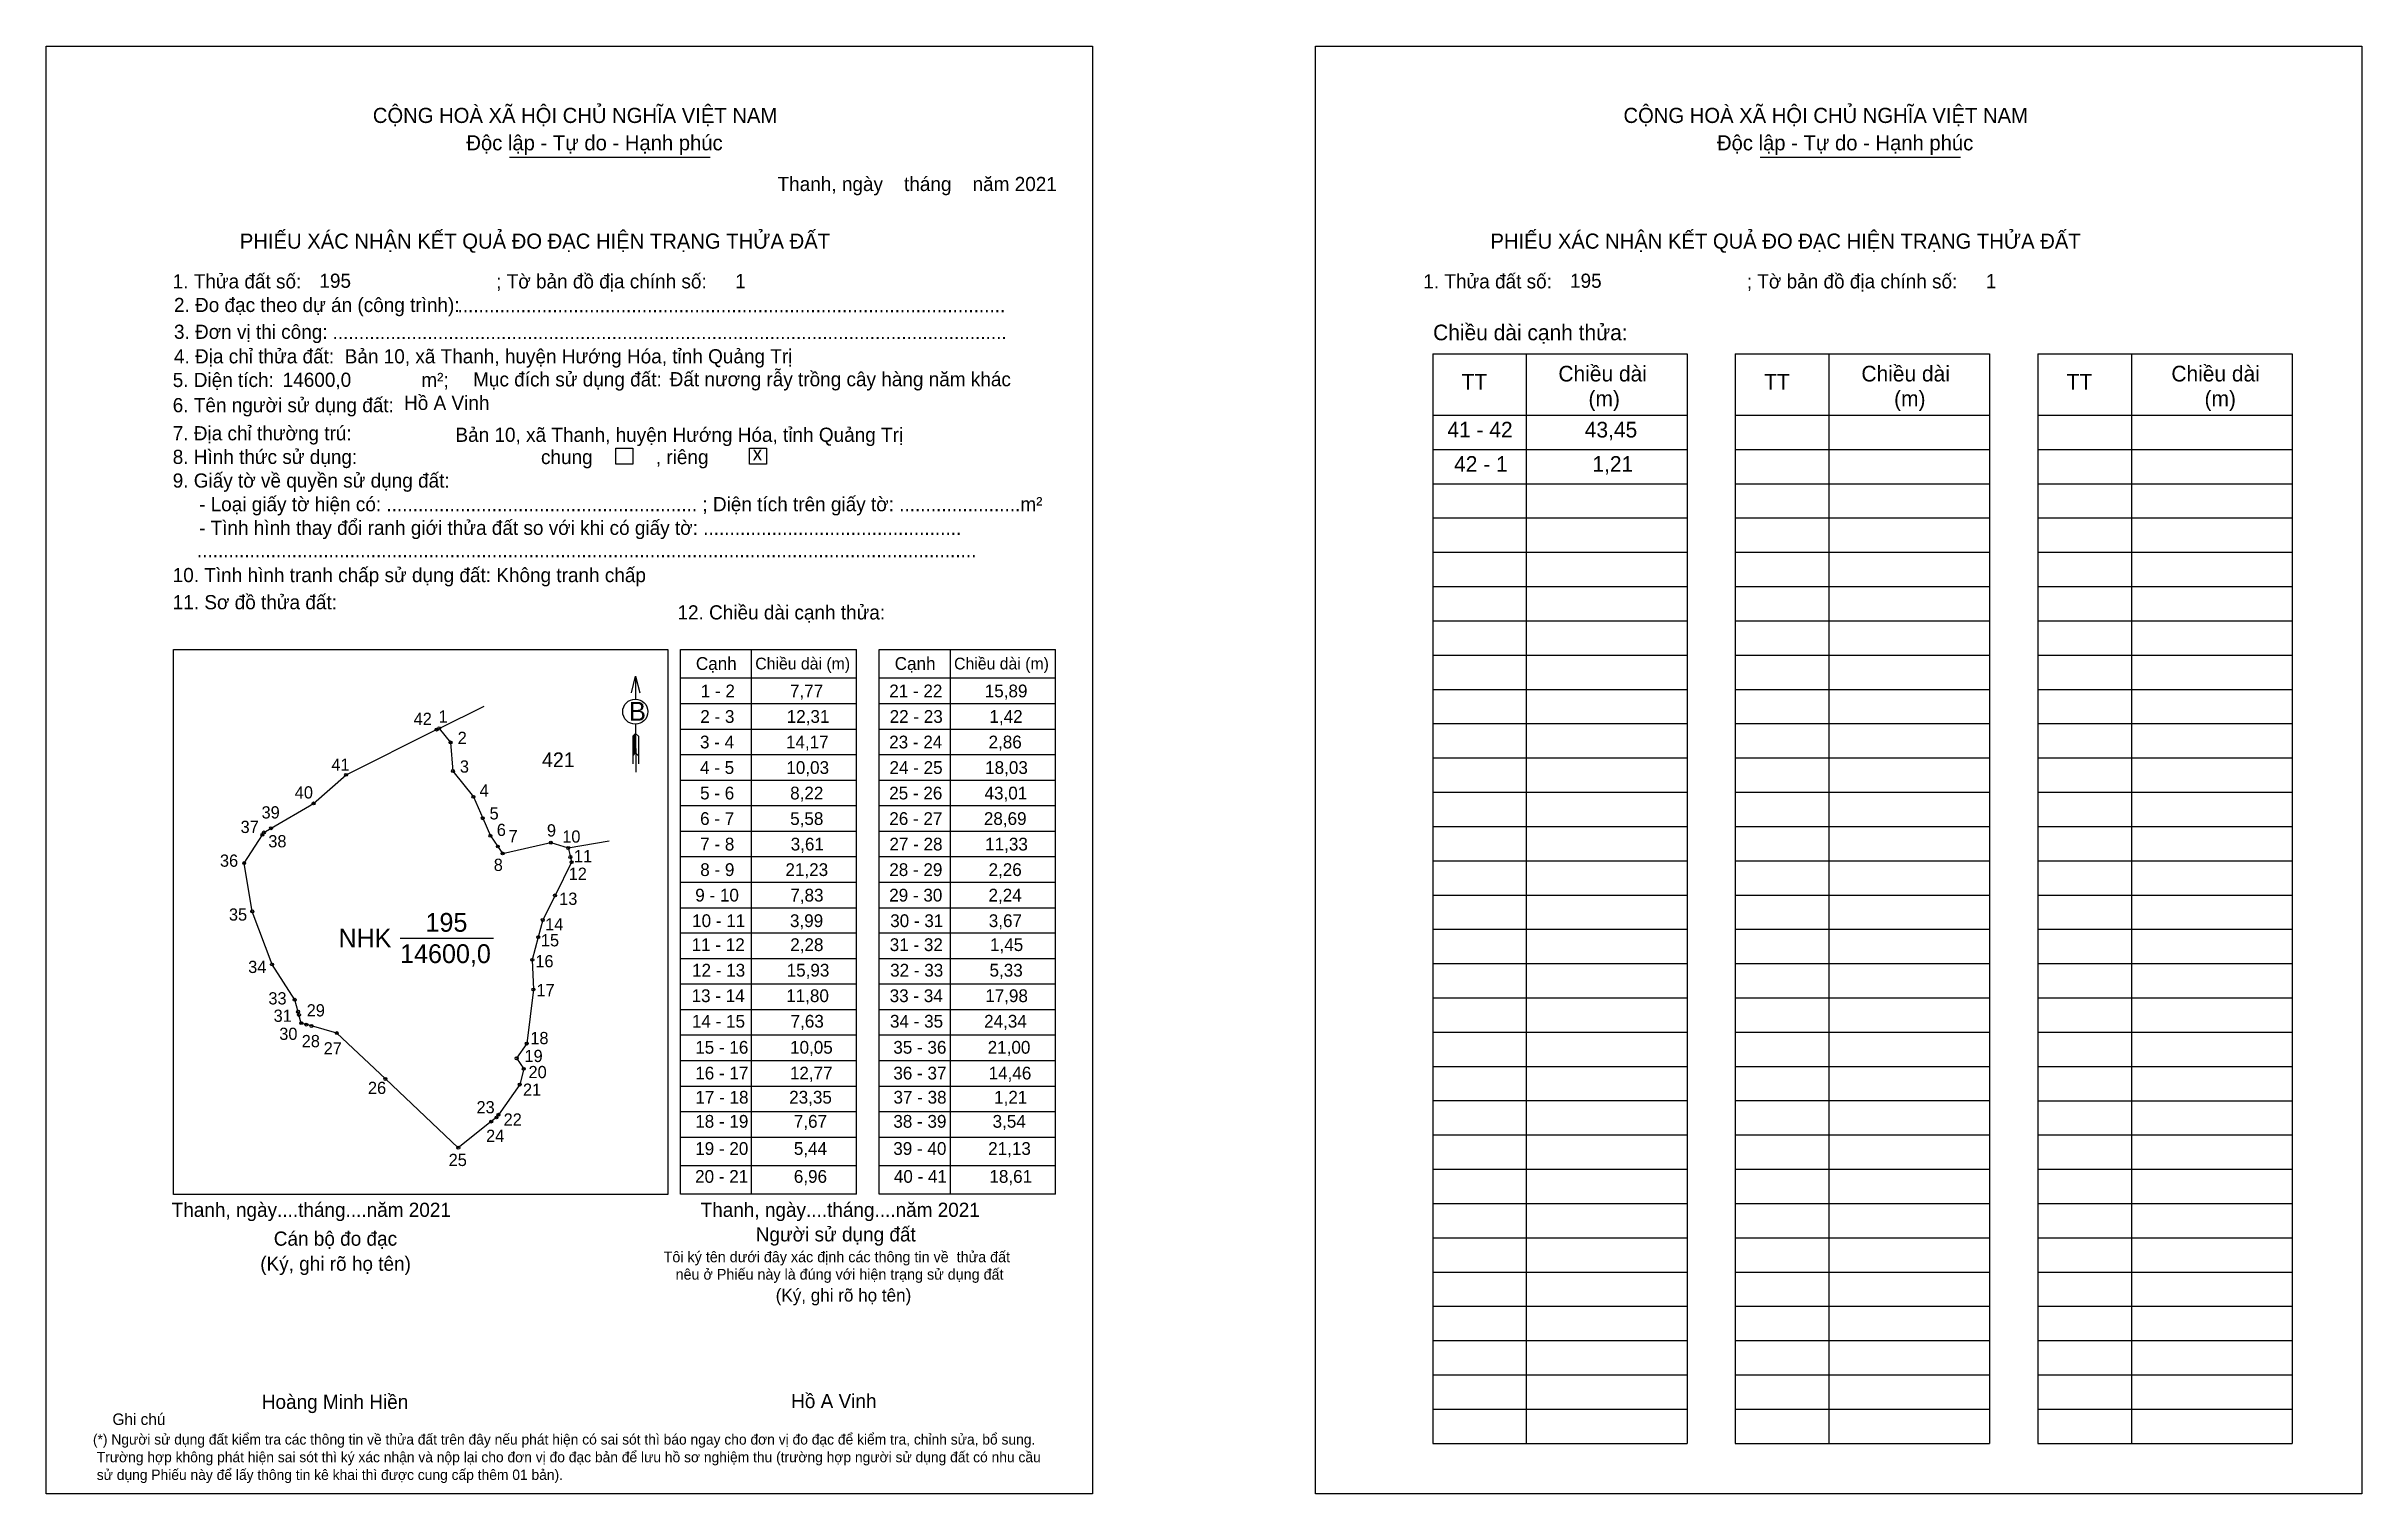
# Model space of a CAD drawing. Extents: x 545970 to 546964, y 1825604 to 1826225.
import ezdxf

# ---------------------------------------------------------------- set-up
doc = ezdxf.new("R2010")
doc.units = 0
for name, color, linetype in [('CanhThua', 7, 'Continuous'), ('kqddKhungInTrang1', 7, 'Continuous'), ('kqddKhungInTrang2', 7, 'Continuous'), ('kqddNoiDung', 7, 'Continuous'), ('kqddTemplate', 7, 'Continuous'), ('MocDinhThua', 7, 'Continuous'), ('NhanDiaChinhThua', 7, 'Continuous'), ('NhanTuCan', 7, 'Continuous'), ('RauThua', 7, 'Continuous'), ('SoHieuDinhThua', 7, 'Continuous')]:
    doc.layers.add(name, color=color, linetype=linetype)

msp = doc.modelspace()

# ---------------------------------------------------------------- linework, layer by layer
at = {"layer": 'CanhThua'}
for p, q in [((546098.41, 1825912.41), (546137.28, 1825931.82)), ((546137.28, 1825931.82), (546138.37, 1825932.36)), ((546138.37, 1825932.36), (546143.27, 1825926.32)), ((546143.27, 1825926.32), (546144.24, 1825914.05)), ((546084.43, 1825900.13), (546098.41, 1825912.41)), ((546144.24, 1825914.05), (546153.07, 1825902.97)), ((546066.18, 1825889.49), (546084.43, 1825900.13)), ((546153.07, 1825902.97), (546157.08, 1825893.78)), ((546063.12, 1825887.71), (546066.18, 1825889.49)), ((546157.08, 1825893.78), (546160.37, 1825886.24)), ((546054.64, 1825874.53), (546062.46, 1825886.69)), ((546062.46, 1825886.69), (546063.12, 1825887.71)), ((546160.37, 1825886.24), (546163.53, 1825881.64)), ((546163.53, 1825881.64), (546165.58, 1825878.66)), ((546165.58, 1825878.66), (546186.29, 1825883.31)), ((546186.29, 1825883.31), (546193.78, 1825881.02)), ((546193.78, 1825881.02), (546194.69, 1825877.14)), ((546058.1, 1825853.81), (546054.64, 1825874.53)), ((546195.21, 1825874.92), (546188.09, 1825860.67)), ((546194.69, 1825877.14), (546195.21, 1825874.92)), ((546188.09, 1825860.67), (546182.82, 1825850.11)), ((546066.59, 1825831), (546058.1, 1825853.81)), ((546182.82, 1825850.11), (546180.89, 1825842.73)), ((546180.89, 1825842.73), (546178.34, 1825833.01)), ((546076.32, 1825815.88), (546066.59, 1825831)), ((546178.34, 1825833.01), (546178.81, 1825820.25)), ((546178.81, 1825820.25), (546175.94, 1825797.07)), ((546077.77, 1825810.75), (546076.32, 1825815.88)), ((546078.17, 1825809.36), (546077.77, 1825810.75)), ((546079.16, 1825805.83), (546078.17, 1825809.36)), ((546081.32, 1825805.22), (546079.16, 1825805.83)), ((546083.51, 1825804.61), (546081.32, 1825805.22)), ((546094.41, 1825801.55), (546083.51, 1825804.61)), ((546115.29, 1825781.87), (546094.41, 1825801.55)), ((546175.94, 1825797.07), (546171.62, 1825790.74)), ((546171.62, 1825790.74), (546174.66, 1825786.23)), ((546146.58, 1825752.38), (546115.29, 1825781.87)), ((546172.97, 1825779.48), (546163.79, 1825766.5)), ((546174.66, 1825786.23), (546172.97, 1825779.48)), ((546160.73, 1825763.57), (546146.58, 1825752.38)), ((546162.97, 1825765.34), (546160.73, 1825763.57)), ((546163.79, 1825766.5), (546162.97, 1825765.34))]:
    msp.add_line(p, q, dxfattribs=at)
at = {"layer": 'kqddKhungInTrang1'}
msp.add_lwpolyline([(545969.69, 1826225.08), (546418.81, 1826225.08), (546418.81, 1825603.89), (545969.69, 1825603.89)], close=True, dxfattribs=at)
at = {"layer": 'kqddKhungInTrang2'}
msp.add_lwpolyline([(546514.62, 1826225.08), (546963.74, 1826225.08), (546963.74, 1825603.89), (546514.62, 1825603.89)], close=True, dxfattribs=at)
at = {"layer": 'kqddTemplate'}
for p, q in [((546168.62, 1826177.53), (546254.64, 1826177.53)), ((546705.54, 1826177.53), (546791.56, 1826177.53)), ((546564.9, 1826093.1), (546674.1, 1826093.1)), ((546564.9, 1826093.1), (546564.9, 1825625.46)), ((546605.08, 1826093.1), (546605.08, 1825625.46)), ((546674.1, 1826093.1), (546674.1, 1825625.46)), ((546694.79, 1826093.1), (546694.79, 1825625.46)), ((546694.79, 1826093.1), (546803.99, 1826093.1)), ((546734.98, 1826093.1), (546734.98, 1825625.46)), ((546803.99, 1826093.1), (546803.99, 1825625.46)), ((546824.69, 1826093.1), (546824.69, 1825625.46)), ((546824.69, 1826093.1), (546933.89, 1826093.1)), ((546864.87, 1826093.1), (546864.87, 1825625.46)), ((546933.89, 1826093.1), (546933.89, 1825625.46)), ((546564.9, 1826066.78), (546674.1, 1826066.78)), ((546694.79, 1826066.78), (546803.99, 1826066.78)), ((546824.69, 1826066.78), (546933.89, 1826066.78)), ((546564.9, 1826052.07), (546674.1, 1826052.07)), ((546694.79, 1826052.07), (546803.99, 1826052.07)), ((546824.69, 1826052.07), (546933.89, 1826052.07)), ((546564.9, 1826037.36), (546674.1, 1826037.36)), ((546694.79, 1826037.36), (546803.99, 1826037.36)), ((546824.69, 1826037.36), (546933.89, 1826037.36)), ((546564.9, 1826022.65), (546674.1, 1826022.65)), ((546694.79, 1826022.65), (546803.99, 1826022.65)), ((546824.69, 1826022.65), (546933.89, 1826022.65)), ((546564.9, 1826007.94), (546674.1, 1826007.94)), ((546694.79, 1826007.94), (546803.99, 1826007.94)), ((546824.69, 1826007.94), (546933.89, 1826007.94)), ((546564.9, 1825993.23), (546674.1, 1825993.23)), ((546694.79, 1825993.23), (546803.99, 1825993.23)), ((546824.69, 1825993.23), (546933.89, 1825993.23)), ((546564.9, 1825978.52), (546674.1, 1825978.52)), ((546694.79, 1825978.52), (546803.99, 1825978.52)), ((546824.69, 1825978.52), (546933.89, 1825978.52)), ((546241.93, 1825966.21), (546317.59, 1825966.21)), ((546241.93, 1825732.45), (546241.93, 1825966.21)), ((546272.36, 1825966.21), (546272.36, 1825732.45)), ((546317.59, 1825732.45), (546317.59, 1825966.21)), ((546327.28, 1825966.21), (546402.94, 1825966.21)), ((546327.28, 1825732.45), (546327.28, 1825966.21)), ((546357.71, 1825966.21), (546357.71, 1825732.45)), ((546402.94, 1825732.45), (546402.94, 1825966.21)), ((546564.9, 1825963.81), (546674.1, 1825963.81)), ((546694.79, 1825963.81), (546803.99, 1825963.81)), ((546824.69, 1825963.81), (546933.89, 1825963.81)), ((546222.66, 1825954.72), (546222.68, 1825944.91)), ((546241.93, 1825953.98), (546317.59, 1825953.98)), ((546327.28, 1825953.98), (546402.94, 1825953.98)), ((546564.9, 1825949.1), (546674.1, 1825949.1)), ((546694.79, 1825949.1), (546803.99, 1825949.1)), ((546824.69, 1825949.09), (546933.89, 1825949.09)), ((546241.93, 1825943.02), (546317.59, 1825943.02)), ((546327.28, 1825943.02), (546402.94, 1825943.02)), ((546222.7, 1825930.17), (546221.44, 1825928.97)), ((546222.7, 1825929.61), (546221.44, 1825928.41)), ((546222.7, 1825929.05), (546221.44, 1825927.85)), ((546221.44, 1825928.97), (546221.44, 1825917.13)), ((546222.7, 1825928.49), (546221.44, 1825927.29)), ((546222.69, 1825934.13), (546222.73, 1825913.49)), ((546222.7, 1825930.17), (546223.99, 1825928.97)), ((546223.99, 1825928.97), (546223.99, 1825917.13)), ((546241.93, 1825932.07), (546317.59, 1825932.07)), ((546327.28, 1825932.07), (546402.94, 1825932.07)), ((546564.9, 1825934.38), (546674.1, 1825934.38)), ((546694.79, 1825934.38), (546803.99, 1825934.38)), ((546824.69, 1825934.38), (546933.89, 1825934.38)), ((546222.7, 1825927.93), (546221.44, 1825926.73)), ((546222.7, 1825927.37), (546221.44, 1825926.17)), ((546222.71, 1825926.81), (546221.44, 1825925.61)), ((546222.71, 1825926.25), (546221.44, 1825925.04)), ((546222.71, 1825925.69), (546221.44, 1825924.48)), ((546222.71, 1825925.13), (546221.44, 1825923.92)), ((546222.71, 1825924.57), (546221.44, 1825923.36)), ((546222.71, 1825924.01), (546221.44, 1825922.8)), ((546222.71, 1825923.45), (546221.44, 1825922.24)), ((546222.71, 1825922.89), (546221.44, 1825921.68)), ((546222.71, 1825922.34), (546221.44, 1825921.12)), ((546222.71, 1825921.78), (546221.44, 1825920.56)), ((546222.71, 1825921.78), (546223.99, 1825920.56)), ((546241.93, 1825921.11), (546317.59, 1825921.11)), ((546327.28, 1825921.11), (546402.94, 1825921.11)), ((546564.9, 1825919.67), (546674.1, 1825919.67)), ((546694.79, 1825919.67), (546803.99, 1825919.67)), ((546824.69, 1825919.67), (546933.89, 1825919.67)), ((546241.93, 1825910.16), (546317.59, 1825910.16)), ((546327.28, 1825910.16), (546402.94, 1825910.16)), ((546241.93, 1825899.2), (546317.59, 1825899.2)), ((546327.28, 1825899.2), (546402.94, 1825899.2)), ((546564.9, 1825904.96), (546674.1, 1825904.96)), ((546694.79, 1825904.96), (546803.99, 1825904.96)), ((546824.69, 1825904.96), (546933.89, 1825904.96)), ((546241.93, 1825888.25), (546317.59, 1825888.25)), ((546327.28, 1825888.25), (546402.94, 1825888.25)), ((546564.9, 1825890.25), (546674.1, 1825890.25)), ((546694.79, 1825890.25), (546803.99, 1825890.25)), ((546824.69, 1825890.25), (546933.89, 1825890.25)), ((546241.93, 1825877.29), (546317.59, 1825877.29)), ((546327.28, 1825877.29), (546402.94, 1825877.29)), ((546564.9, 1825875.54), (546674.1, 1825875.54)), ((546694.79, 1825875.54), (546803.99, 1825875.54)), ((546824.69, 1825875.54), (546933.89, 1825875.54)), ((546241.93, 1825866.34), (546317.59, 1825866.34)), ((546327.28, 1825866.34), (546402.94, 1825866.34)), ((546564.9, 1825860.83), (546674.1, 1825860.83)), ((546694.79, 1825860.83), (546803.99, 1825860.83)), ((546824.69, 1825860.83), (546933.89, 1825860.83)), ((546241.93, 1825855.38), (546317.59, 1825855.38)), ((546327.28, 1825855.38), (546402.94, 1825855.38)), ((546317.59, 1825844.43), (546241.93, 1825844.43)), ((546402.94, 1825844.43), (546327.28, 1825844.43)), ((546564.9, 1825846.12), (546674.1, 1825846.12)), ((546694.79, 1825846.12), (546803.99, 1825846.12)), ((546824.69, 1825846.12), (546933.89, 1825846.12)), ((546317.59, 1825833.47), (546241.93, 1825833.47)), ((546402.94, 1825833.47), (546327.28, 1825833.47)), ((546564.9, 1825831.41), (546674.1, 1825831.41)), ((546694.79, 1825831.41), (546803.99, 1825831.41)), ((546824.69, 1825831.41), (546933.89, 1825831.41)), ((546317.59, 1825822.52), (546241.93, 1825822.52)), ((546402.94, 1825822.52), (546327.28, 1825822.52)), ((546317.59, 1825811.57), (546241.93, 1825811.57)), ((546402.94, 1825811.57), (546327.28, 1825811.57)), ((546564.9, 1825816.7), (546674.1, 1825816.7)), ((546694.79, 1825816.7), (546803.99, 1825816.7)), ((546824.69, 1825816.7), (546933.89, 1825816.7)), ((546317.59, 1825800.61), (546241.93, 1825800.61)), ((546402.94, 1825800.61), (546327.28, 1825800.61)), ((546564.9, 1825801.99), (546674.1, 1825801.99)), ((546694.79, 1825801.99), (546803.99, 1825801.99)), ((546824.69, 1825801.99), (546933.89, 1825801.99)), ((546317.59, 1825789.66), (546241.93, 1825789.66)), ((546402.94, 1825789.66), (546327.28, 1825789.66)), ((546564.9, 1825787.28), (546674.1, 1825787.28)), ((546694.79, 1825787.28), (546803.99, 1825787.28)), ((546824.69, 1825787.28), (546933.89, 1825787.28)), ((546317.59, 1825778.7), (546241.93, 1825778.7)), ((546402.94, 1825778.7), (546327.28, 1825778.7)), ((546564.9, 1825772.57), (546674.1, 1825772.57)), ((546694.79, 1825772.57), (546803.99, 1825772.57)), ((546824.69, 1825772.56), (546933.89, 1825772.56)), ((546317.59, 1825767.75), (546241.93, 1825767.75)), ((546402.94, 1825767.75), (546327.28, 1825767.75)), ((546317.59, 1825756.79), (546241.93, 1825756.79)), ((546402.94, 1825756.79), (546327.28, 1825756.79)), ((546564.9, 1825757.86), (546674.1, 1825757.86)), ((546694.79, 1825757.85), (546803.99, 1825757.85)), ((546824.69, 1825757.85), (546933.89, 1825757.85)), ((546317.59, 1825744.62), (546241.93, 1825744.62)), ((546402.94, 1825744.62), (546327.28, 1825744.62)), ((546564.9, 1825743.14), (546674.1, 1825743.14)), ((546694.79, 1825743.14), (546803.99, 1825743.14)), ((546824.69, 1825743.14), (546933.89, 1825743.14)), ((546317.59, 1825732.45), (546241.93, 1825732.45)), ((546402.94, 1825732.45), (546327.28, 1825732.45)), ((546564.9, 1825728.43), (546674.1, 1825728.43)), ((546694.79, 1825728.43), (546803.99, 1825728.43)), ((546824.69, 1825728.43), (546933.89, 1825728.43)), ((546564.9, 1825713.72), (546674.1, 1825713.72)), ((546694.79, 1825713.72), (546803.99, 1825713.72)), ((546824.69, 1825713.72), (546933.89, 1825713.72)), ((546564.9, 1825699.01), (546674.1, 1825699.01)), ((546694.79, 1825699.01), (546803.99, 1825699.01)), ((546824.69, 1825699.01), (546933.89, 1825699.01)), ((546564.9, 1825684.3), (546674.1, 1825684.3)), ((546694.79, 1825684.3), (546803.99, 1825684.3)), ((546824.69, 1825684.3), (546933.89, 1825684.3)), ((546564.9, 1825669.59), (546674.1, 1825669.59)), ((546694.79, 1825669.59), (546803.99, 1825669.59)), ((546824.69, 1825669.59), (546933.89, 1825669.59)), ((546564.9, 1825654.88), (546674.1, 1825654.88)), ((546694.79, 1825654.88), (546803.99, 1825654.88)), ((546824.69, 1825654.88), (546933.89, 1825654.88)), ((546564.9, 1825640.17), (546674.1, 1825640.17)), ((546694.79, 1825640.17), (546803.99, 1825640.17)), ((546824.69, 1825640.17), (546933.89, 1825640.17)), ((546564.9, 1825625.46), (546674.1, 1825625.46)), ((546694.79, 1825625.46), (546803.99, 1825625.46)), ((546824.69, 1825625.46), (546933.89, 1825625.46))]:
    msp.add_line(p, q, dxfattribs=at)
for points in [[(546214.15, 1826052.56), (546221.45, 1826052.56), (546221.45, 1826045.74), (546214.15, 1826045.74)], [(546271.62, 1826052.56), (546278.92, 1826052.56), (546278.92, 1826045.74), (546271.62, 1826045.74)], [(546024.34, 1825966.21), (546236.55, 1825966.21), (546236.55, 1825732.24), (546024.34, 1825732.24)]]:
    msp.add_lwpolyline(points, close=True, dxfattribs=at)
msp.add_lwpolyline([(546220.9, 1825947.62), (546222.66, 1825954.72), (546224.45, 1825947.62)], dxfattribs=at)
msp.add_circle((546222.55, 1825939.52), 5.39, dxfattribs=at)
at = {"layer": 'MocDinhThua'}
for centre in [(546137.28, 1825931.82), (546138.37, 1825932.36), (546143.27, 1825926.32), (546098.41, 1825912.41), (546144.24, 1825914.05), (546084.43, 1825900.13), (546153.07, 1825902.97), (546063.12, 1825887.71), (546066.18, 1825889.49), (546157.08, 1825893.78), (546062.46, 1825886.69), (546160.37, 1825886.24), (546163.53, 1825881.64), (546165.58, 1825878.66), (546186.29, 1825883.31), (546193.78, 1825881.02), (546054.64, 1825874.53), (546194.69, 1825877.14), (546195.21, 1825874.92), (546188.09, 1825860.67), (546058.1, 1825853.81), (546182.82, 1825850.11), (546180.89, 1825842.73), (546066.59, 1825831), (546178.34, 1825833.01), (546178.81, 1825820.25), (546076.32, 1825815.88), (546077.77, 1825810.75), (546078.17, 1825809.36), (546079.16, 1825805.83), (546081.32, 1825805.22), (546083.51, 1825804.61), (546094.41, 1825801.55), (546171.62, 1825790.74), (546175.94, 1825797.07), (546115.29, 1825781.87), (546172.97, 1825779.48), (546174.66, 1825786.23), (546160.73, 1825763.57), (546162.97, 1825765.34), (546163.79, 1825766.5), (546146.58, 1825752.38)]:
    msp.add_circle(centre, 0.63, dxfattribs=at)
at = {"layer": 'NhanDiaChinhThua'}
msp.add_line((546121.58, 1825842.37), (546161.73, 1825842.37), dxfattribs=at)
at = {"layer": 'RauThua'}
for p, q in [((546138.37, 1825932.36), (546157.7, 1825941.84)), ((546193.78, 1825881.02), (546211.38, 1825884.13))]:
    msp.add_line(p, q, dxfattribs=at)

# ---------------------------------------------------------------- texts
at = {"layer": 'kqddNoiDung'}
for s, height, p in [('Thanh, ngày    tháng    năm 2021  ', 6.086, (546283.65, 1826162.96)), ('195', 6.086, (546086.93, 1826121.43)), ('1', 6.09, (546265.42, 1826121.24)), ('195', 6.086, (546623.86, 1826121.43)), ('1', 6.09, (546802.34, 1826121.24)), ('........................................................................................................', 6.08599, (546146.24, 1826110.94)), ('................................................................................................................................', 6.08599, (546092.57, 1826099.41)), ('14600,0', 6.086, (546071.17, 1826078.93)), ('Đất nương rẫy trồng cây hàng năm khác', 6.086, (546237.31, 1826079.17)), ('Hồ A Vinh', 6.086, (546123.29, 1826069.03)), ('Bản 10, xã Thanh, huyện Hướng Hóa, tỉnh Quảng Trị', 6.086, (546145.35, 1826055.32)), ('41 - 42', 6.725, (546571.22, 1826057.19)), ('43,45', 6.725, (546630.2, 1826057.19)), ('x', 6.09, (546272.96, 1826047.33)), ('42 - 1', 6.725, (546574.1, 1826042.47)), ('1,21', 6.725, (546633.47, 1826042.47)), ('1 - 2', 5.477, (546250.67, 1825945.67)), ('7,77', 5.477, (546288.96, 1825945.67)), ('21 - 22', 5.477, (546331.59, 1825945.67)), ('15,89', 5.477, (546372.59, 1825945.67)), ('2 - 3', 5.477, (546250.46, 1825934.71)), ('12,31', 5.477, (546287.57, 1825934.71)), ('22 - 23', 5.477, (546331.76, 1825934.71)), ('1,42', 5.477, (546374.61, 1825934.71)), ('3 - 4', 5.477, (546250.34, 1825923.76)), ('14,17', 5.477, (546287.25, 1825923.76)), ('23 - 24', 5.477, (546331.56, 1825923.76)), ('2,86', 5.477, (546374.22, 1825923.76)), ('4 - 5', 5.477, (546250.36, 1825912.8)), ('10,03', 5.477, (546287.41, 1825912.8)), ('24 - 25', 5.477, (546331.69, 1825912.8)), ('18,03', 5.477, (546372.76, 1825912.8)), ('5 - 6', 5.477, (546250.38, 1825901.85)), ('8,22', 5.477, (546289.04, 1825901.85)), ('25 - 26', 5.477, (546331.58, 1825901.85)), ('43,01', 5.477, (546372.51, 1825901.85)), ('6 - 7', 5.477, (546250.39, 1825890.89)), ('5,58', 5.477, (546289.05, 1825890.89)), ('26 - 27', 5.477, (546331.61, 1825890.89)), ('28,69', 5.477, (546372.21, 1825890.89)), ('7 - 8', 5.477, (546250.42, 1825879.94)), ('3,61', 5.477, (546289.28, 1825879.94)), ('27 - 28', 5.477, (546331.66, 1825879.94)), ('11,33', 5.477, (546372.76, 1825879.94)), ('8 - 9', 5.477, (546250.45, 1825868.98)), ('21,23', 5.477, (546287.02, 1825868.98)), ('28 - 29', 5.477, (546331.6, 1825868.98)), ('2,26', 5.477, (546374.22, 1825868.98)), ('9 - 10', 5.477, (546248.31, 1825858.03)), ('7,83', 5.477, (546289.11, 1825858.03)), ('29 - 30', 5.477, (546331.57, 1825858.03)), ('2,24', 5.477, (546374.2, 1825858.03)), ('10 - 11', 5.477, (546246.96, 1825847.07)), ('3,99', 5.477, (546288.96, 1825847.07)), ('30 - 31', 5.477, (546332, 1825847.07)), ('3,67', 5.477, (546374.32, 1825847.07)), ('11 - 12', 5.477, (546246.76, 1825836.78)), ('2,28', 5.477, (546289.08, 1825836.78)), ('31 - 32', 5.477, (546331.8, 1825836.78)), ('1,45', 5.477, (546374.85, 1825836.78)), ('12 - 13', 5.477, (546246.93, 1825825.82)), ('15,93', 5.477, (546287.54, 1825825.82)), ('32 - 33', 5.477, (546331.97, 1825825.82)), ('5,33', 5.477, (546374.64, 1825825.82)), ('13 - 14', 5.477, (546246.73, 1825814.87)), ('11,80', 5.477, (546287.35, 1825814.87)), ('33 - 34', 5.477, (546331.77, 1825814.87)), ('17,98', 5.477, (546372.79, 1825814.87)), ('14 - 15', 5.477, (546246.86, 1825803.91)), ('7,63', 5.477, (546289.24, 1825803.91)), ('34 - 35', 5.477, (546331.9, 1825803.91)), ('24,34', 5.477, (546372.31, 1825803.91)), ('15 - 16', 5.477, (546248.29, 1825792.72)), ('10,05', 5.477, (546289.01, 1825792.72)), ('35 - 36', 5.477, (546333.33, 1825792.72)), ('21,00', 5.477, (546373.85, 1825792.72)), ('16 - 17', 5.477, (546248.31, 1825781.66)), ('12,77', 5.477, (546288.93, 1825781.66)), ('36 - 37', 5.477, (546333.35, 1825781.66)), ('14,46', 5.477, (546374.25, 1825781.66)), ('17 - 18', 5.477, (546248.36, 1825771.3)), ('23,35', 5.477, (546288.63, 1825771.3)), ('37 - 38', 5.477, (546333.4, 1825771.3)), ('1,21', 5.477, (546376.61, 1825771.3)), ('18 - 19', 5.477, (546248.3, 1825760.95)), ('7,67', 5.477, (546290.63, 1825760.95)), ('38 - 39', 5.477, (546333.34, 1825760.95)), ('3,54', 5.477, (546375.95, 1825760.95)), ('19 - 20', 5.477, (546248.28, 1825749.29)), ('5,44', 5.477, (546290.63, 1825749.29)), ('39 - 40', 5.477, (546333.32, 1825749.29)), ('21,13', 5.477, (546374.05, 1825749.29)), ('20 - 21', 5.477, (546248.24, 1825737.31)), ('6,96', 5.477, (546290.62, 1825737.31)), ('40 - 41', 5.477, (546333.57, 1825737.31)), ('18,61', 5.477, (546374.59, 1825737.31)), ('Thanh, ngày....tháng....năm 2021', 6.086, (546023.51, 1825722.69)), ('Thanh, ngày....tháng....năm 2021', 6.086, (546250.6, 1825722.69)), ('Hồ A Vinh', 6.086, (546289.47, 1825640.61))]:
    msp.add_text(s, height=height, dxfattribs=at).set_placement(p)
at = {"layer": 'kqddTemplate'}
for s, height, p in [('CỘNG HOÀ XÃ HỘI CHỦ NGHĨA VIỆT NAM', 6.4917, (546109.88, 1826192.18)), ('CỘNG HOÀ XÃ HỘI CHỦ NGHĨA VIỆT NAM', 6.4917, (546646.81, 1826192.18)), ('Độc lập - Tự do - Hạnh phúc', 6.4917, (546150.03, 1826180.44)), ('Độc lập - Tự do - Hạnh phúc', 6.4917, (546686.95, 1826180.44)), ('PHIẾU XÁC NHẬN KẾT QUẢ ĐO ĐẠC HIỆN TRẠNG THỬA ĐẤT', 6.4917, (546052.77, 1826138.23)), ('PHIẾU XÁC NHẬN KẾT QUẢ ĐO ĐẠC HIỆN TRẠNG THỬA ĐẤT', 6.4917, (546589.7, 1826138.23)), ('1. Thửa đất số:                                     ; Tờ bản đồ địa chính số:', 6.086, (546023.96, 1826121.18)), ('1. Thửa đất số:                                     ; Tờ bản đồ địa chính số:', 6.086, (546560.88, 1826121.18)), ('2. Đo đạc theo dự án (công trình): ', 6.086, (546024.5, 1826111.04)), ('3. Đơn vị thi công: ', 6.086, (546024.5, 1826099.53)), ('Chiều dài cạnh thửa:', 6.7249, (546565.08, 1826098.91)), ('4. Địa chỉ thửa đất:  Bản 10, xã Thanh, huyện Hướng Hóa, tỉnh Quảng Trị', 6.086, (546024.5, 1826089)), ('Chiều dài', 6.725, (546618.87, 1826081.23)), ('Chiều dài', 6.725, (546748.96, 1826081.23)), ('Chiều dài', 6.725, (546882.03, 1826081.23)), ('5. Diện tích:                            m²; ', 6.086, (546023.96, 1826078.85)), ('Mục đích sử dụng đất:', 6.086, (546152.94, 1826079.11)), ('TT', 6.725, (546577.3, 1826077.76)), ('(m)', 6.725, (546631.79, 1826070.53)), ('TT', 6.725, (546707.2, 1826077.76)), ('(m)', 6.725, (546762.99, 1826070.53)), ('TT', 6.725, (546837.09, 1826077.76)), ('(m)', 6.725, (546896.27, 1826070.53)), ('6. Tên người sử dụng đất:', 6.086, (546023.96, 1826068.04)), ('7. Địa chỉ thường trú:', 6.086, (546023.96, 1826055.97)), ('8. Hình thức sử dụng:', 6.086, (546023.96, 1826045.83)), ('chung            , riêng', 6.086, (546182.07, 1826045.77)), ('9. Giấy tờ về quyền sử dụng đất:', 6.086, (546023.96, 1826035.68)), ('     - Loại giấy tờ hiện có: ........................................................... ; Diện tích trên giấy tờ: .......................m²', 6.08599, (546023.96, 1826025.54)), ('     - Tình hình thay đổi ranh giới thửa đất so với khi có giấy tờ: .................................................', 6.08599, (546023.96, 1826015.4)), ('10. Tình hình tranh chấp sử dụng đất: Không tranh chấp', 6.086, (546023.96, 1825995.11)), ('....................................................................................................................................................', 6.08599, (546034.37, 1826005.77)), ('11. Sơ đồ thửa đất:', 6.086, (546023.96, 1825983.46)), ('12. Chiều dài cạnh thửa:', 6.086, (546240.66, 1825979.09)), ('Cạnh', 5.477, (546248.58, 1825957.45)), ('Chiều dài (m)', 5.0717, (546274.07, 1825957.63)), ('Cạnh', 5.477, (546333.93, 1825957.45)), ('Chiều dài (m)', 5.0717, (546359.42, 1825957.63)), ('B', 8.11, (546219.88, 1825935.61)), ('Cán bộ đo đạc', 6.086, (546067.35, 1825710.31)), ('Người sử dụng đất', 6.086, (546274.26, 1825712.15)), ('(Ký, ghi rõ họ tên)', 6.086, (546061.54, 1825699.56)), ('Tôi ký tên dưới đây xác định các thông tin về  thửa đất ', 4.601, (546234.72, 1825703.22)), ('nêu ở Phiếu này là đúng với hiện trạng sử dụng đất', 4.601, (546239.85, 1825695.74)), ('(Ký, ghi rõ họ tên)', 5.4774, (546282.83, 1825686.34)), ('Hoàng Minh Hiền', 6.086, (546062.21, 1825640.26)), ('(*) Người sử dụng đất kiểm tra các thông tin về thửa đất trên đây nếu phát hiện có sai sót thì báo ngay cho đơn vị đo đạc để kiểm tra, chỉnh sửa, bổ sung.', 4.43668, (545989.71, 1825624.97)), ('Ghi chú', 4.93, (545998.1, 1825633.38)), (' Trường hợp không phát hiện sai sót thì ký xác nhận và nộp lại cho đơn vị đo đạc bản để lưu hồ sơ nghiệm thu (trường hợp người sử dụng đất có nhu cầu', 4.43668, (545989.71, 1825617.38)), (' sử dụng Phiếu này để lấy thông tin kê khai thì được cung cấp thêm 01 bản).', 4.4367, (545989.71, 1825609.79))]:
    msp.add_text(s, height=height, dxfattribs=at).set_placement(p)
at = {"layer": 'NhanDiaChinhThua'}
for s, p in [('195', (546132.49, 1825845.06)), ('NHK', (546095.13, 1825838.34)), ('14600,0', (546121.58, 1825831.62))]:
    msp.add_text(s, height=8.061, dxfattribs=at).set_placement(p)
at = {"layer": 'NhanTuCan'}
msp.add_text('421', height=6.296, dxfattribs=at).set_placement((546182.5, 1825915.72))
at = {"layer": 'SoHieuDinhThua'}
for s, height, p in [('42', 5.246, (546127.4, 1825933.81)), ('1', 5.25, (546138.11, 1825934.86)), ('2', 5.25, (546146.3, 1825925.65)), ('41', 5.246, (546092.09, 1825914.14)), ('3', 5.25, (546147.25, 1825913.36)), ('4', 5.25, (546155.7, 1825903.05)), ('39', 5.246, (546062.11, 1825893.67)), ('40', 5.246, (546076.37, 1825902.25)), ('5', 5.25, (546160, 1825893.25)), ('37', 5.246, (546053.1, 1825887.44)), ('6', 5.25, (546163.09, 1825886.16)), ('7', 5.25, (546168.15, 1825883.47)), ('9', 5.25, (546184.62, 1825885.93)), ('10', 5.246, (546191.21, 1825883.3)), ('36', 5.246, (546044.24, 1825872.96)), ('38', 5.246, (546065, 1825881.29)), ('11', 5.246, (546196.2, 1825874.9)), ('8', 5.25, (546161.79, 1825871.15)), ('12', 5.246, (546193.96, 1825867.34)), ('13', 5.246, (546189.88, 1825856.61)), ('35', 5.246, (546048.1, 1825849.84)), ('14', 5.246, (546183.83, 1825845.64)), ('15', 5.246, (546182.03, 1825838.78)), ('34', 5.246, (546056.36, 1825827.35)), ('16', 5.246, (546179.64, 1825829.81)), ('33', 5.246, (546065.04, 1825813.86)), ('17', 5.246, (546180.14, 1825817.4)), ('31', 5.246, (546067.29, 1825806.4)), ('29', 5.246, (546081.49, 1825808.71)), ('30', 5.246, (546069.71, 1825798.64)), ('28', 5.246, (546079.35, 1825795.51)), ('18', 5.246, (546177.49, 1825796.81)), ('27', 5.246, (546088.77, 1825792.41)), ('19', 5.246, (546174.99, 1825789.13)), ('26', 5.246, (546107.78, 1825775.43)), ('21', 5.246, (546174.33, 1825774.67)), ('20', 5.246, (546176.72, 1825782.22)), ('23', 5.246, (546154.39, 1825767.14)), ('24', 5.246, (546158.5, 1825754.85)), ('22', 5.246, (546166.03, 1825761.84)), ('25', 5.246, (546142.43, 1825744.51))]:
    msp.add_text(s, height=height, dxfattribs=at).set_placement(p)

doc.saveas('drawing.dxf')
